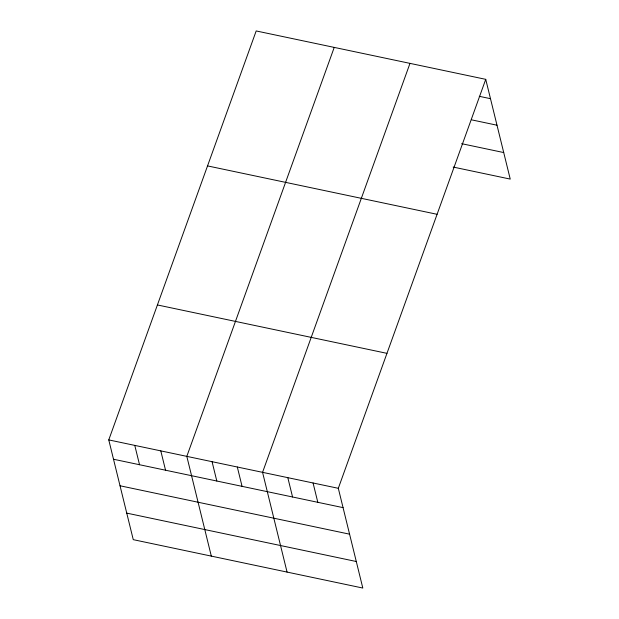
<?xml version="1.0" encoding="UTF-8"?>
<svg xmlns="http://www.w3.org/2000/svg" width="619" height="619" viewBox="0 0 619 619"><rect width="100%" height="100%" fill="white"/><g stroke="black" fill="none" stroke-linecap="round" stroke-linejoin="round"><path stroke-width="0.93" d="M485.737 79.34L338.314 488.306L362.811 588.05L133.263 539.66L108.766 439.908L256.189 30.95L485.737 79.34L510.234 179.092L453.185 167.06M334.229 47.4L186.814 456.365L211.311 556.11M409.987 63.37L262.564 472.336L287.061 572.08M479.261 96.309L490.488 98.676M471.755 119.885L497.003 125.208M461.635 143.678L503.719 152.553M207.535 165.907L437.084 214.298M157.412 304.95L386.968 353.348M108.766 439.908L338.314 488.306M113.509 459.244L343.065 507.634M120.032 485.776L349.58 534.174M126.748 513.12L356.296 561.51M313.067 482.982L317.81 502.311M287.812 477.659L292.563 496.987M237.309 467.012L242.06 486.341M212.062 461.689L216.812 481.017M160.793 450.88L165.544 470.216M134.78 445.394L139.53 464.73"/></g></svg>
